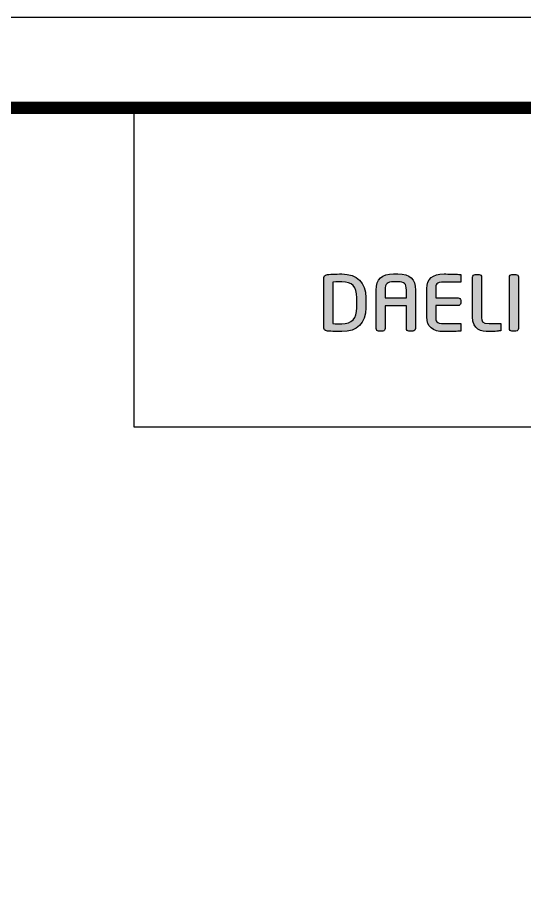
# Model space of a CAD drawing. Extents: x 16296660632 to 16296679194, y -37409619871 to -37409617011.
# Drawn here: x 16296679022.6 to 16296679105.5, y -37409617154.4 to -37409617010.8 of the extents above; entities that cross this region are included whole.
import ezdxf

# ---------------------------------------------------------------- set-up
doc = ezdxf.new("R2010")
doc.units = 0
doc.header["$LTSCALE"] = 10
doc.header["$MEASUREMENT"] = 0
doc.layers.get('0').update_dxf_attribs({"linetype": 'CONTINUOUS'})
doc.layers.add('레이어 1', color=7, linetype='CONTINUOUS')

msp = doc.modelspace()

# ---------------------------------------------------------------- hatches: boundary and pattern name
at = {"layer": '레이어 1'}
h = msp.add_hatch(color=5, dxfattribs=at)
h.dxf.hatch_style = 2
edge = h.paths.add_edge_path()
edge.add_spline(control_points=[(16296679078.047649, -37409617058.273369), (16296679078.047649, -37409617060.04216), (16296679077.24065, -37409617060.902718), (16296679075.57966, -37409617060.902718), (16296679075.57966, -37409617060.902718), (16296679074.44327, -37409617060.881683), (16296679074.1471, -37409617060.876534), (16296679074.1471, -37409617060.876534), (16296679074.1471, -37409617054.094543), (16296679074.1471, -37409617054.094543), (16296679074.735701, -37409617054.036102), (16296679075.572161, -37409617054.026283), (16296679075.580469, -37409617054.026283), (16296679077.286489, -37409617054.026283), (16296679078.047649, -37409617054.836777), (16296679078.047649, -37409617056.65329), (16296679078.047649, -37409617056.65329), (16296679078.047649, -37409617058.273369), (16296679078.047649, -37409617058.273369)], knot_values=[0, 0, 0, 0, 1, 1, 1, 2, 2, 2, 3, 3, 3, 4, 4, 4, 5, 5, 5, 6, 6, 6, 6], degree=3, periodic=0)
edge = h.paths.add_edge_path()
edge.add_spline(control_points=[(16296679075.57966, -37409617052.752281), (16296679074.65761, -37409617052.752281), (16296679073.46147, -37409617052.808884), (16296679073.06922, -37409617052.872009), (16296679072.823919, -37409617052.913177), (16296679072.666639, -37409617053.096497), (16296679072.666639, -37409617053.338783), (16296679072.666639, -37409617053.338783), (16296679072.666639, -37409617061.589256), (16296679072.666639, -37409617061.589256), (16296679072.666639, -37409617061.843231), (16296679072.825411, -37409617062.021896), (16296679073.081141, -37409617062.057426), (16296679073.452129, -37409617062.119164), (16296679074.644381, -37409617062.175293), (16296679075.57966, -37409617062.175293), (16296679078.15428, -37409617062.175293), (16296679079.514561, -37409617060.825539), (16296679079.514561, -37409617058.273369), (16296679079.514561, -37409617058.273369), (16296679079.514561, -37409617056.65329), (16296679079.514561, -37409617056.65329), (16296679079.514561, -37409617054.10112), (16296679078.15428, -37409617052.752281), (16296679075.57966, -37409617052.752281)], knot_values=[0, 0, 0, 0, 1, 1, 1, 2, 2, 2, 3, 3, 3, 4, 4, 4, 5, 5, 5, 6, 6, 6, 7, 7, 7, 8, 8, 8, 8], degree=3, periodic=0)
h = msp.add_hatch(color=5, dxfattribs=at)
h.dxf.hatch_style = 2
edge = h.paths.add_edge_path()
edge.add_spline(control_points=[(16296679086.154591, -37409617056.64344), (16296679086.154591, -37409617056.64344), (16296679082.682911, -37409617056.64344), (16296679082.682911, -37409617056.64344), (16296679082.682911, -37409617056.514397), (16296679082.682911, -37409617055.405479), (16296679082.682911, -37409617055.405479), (16296679082.682911, -37409617054.24794), (16296679083.02701, -37409617054.051529), (16296679084.05934, -37409617054.051529), (16296679084.05934, -37409617054.051529), (16296679084.779209, -37409617054.051529), (16296679084.779209, -37409617054.051529), (16296679085.810949, -37409617054.051529), (16296679086.154591, -37409617054.24794), (16296679086.154591, -37409617055.405479), (16296679086.154591, -37409617055.405479), (16296679086.154591, -37409617056.514397), (16296679086.154591, -37409617056.64344)], knot_values=[0, 0, 0, 0, 1, 1, 1, 2, 2, 2, 3, 3, 3, 4, 4, 4, 5, 5, 5, 6, 6, 6, 6], degree=3, periodic=0)
edge = h.paths.add_edge_path()
edge.add_spline(control_points=[(16296679084.779209, -37409617052.752281), (16296679084.779209, -37409617052.752281), (16296679084.05934, -37409617052.752281), (16296679084.05934, -37409617052.752281), (16296679082.092699, -37409617052.752281), (16296679081.215879, -37409617053.570297), (16296679081.215879, -37409617055.405479), (16296679081.215879, -37409617055.405479), (16296679081.215879, -37409617061.683769), (16296679081.215879, -37409617061.683769), (16296679081.215879, -37409617061.90451), (16296679081.39525, -37409617062.091568), (16296679081.606979, -37409617062.091568), (16296679081.606979, -37409617062.091568), (16296679082.293791, -37409617062.091568), (16296679082.293791, -37409617062.091568), (16296679082.53723, -37409617062.091568), (16296679082.682911, -37409617061.884857), (16296679082.682911, -37409617061.683769), (16296679082.682911, -37409617061.683769), (16296679082.682911, -37409617058.075989), (16296679082.682911, -37409617057.935219), (16296679082.682911, -37409617057.935219), (16296679086.154591, -37409617057.935219), (16296679086.154591, -37409617057.935219), (16296679086.154591, -37409617058.075989), (16296679086.154591, -37409617061.683769), (16296679086.154591, -37409617061.683769), (16296679086.154591, -37409617061.908707), (16296679086.331949, -37409617062.091568), (16296679086.55048, -37409617062.091568), (16296679086.55048, -37409617062.091568), (16296679087.228861, -37409617062.091568), (16296679087.228861, -37409617062.091568), (16296679087.46669, -37409617062.091568), (16296679087.62674, -37409617061.880638), (16296679087.62674, -37409617061.683769), (16296679087.62674, -37409617061.683769), (16296679087.62674, -37409617055.405479), (16296679087.62674, -37409617055.405479), (16296679087.62674, -37409617053.570297), (16296679086.748199, -37409617052.752281), (16296679084.779209, -37409617052.752281)], knot_values=[0, 0, 0, 0, 1, 1, 1, 2, 2, 2, 3, 3, 3, 4, 4, 4, 5, 5, 5, 6, 6, 6, 7, 7, 7, 8, 8, 8, 9, 9, 9, 10, 10, 10, 11, 11, 11, 12, 12, 12, 13, 13, 13, 14, 14, 14, 14], degree=3, periodic=0)
h = msp.add_hatch(color=5, dxfattribs=at)
h.dxf.hatch_style = 2
edge = h.paths.add_edge_path()
edge.add_spline(control_points=[(16296679089.49247, -37409617055.151543), (16296679089.49247, -37409617055.151543), (16296679089.49247, -37409617059.773262), (16296679089.49247, -37409617059.773262), (16296679089.49247, -37409617061.390038), (16296679090.415939, -37409617062.175293), (16296679092.316151, -37409617062.175293), (16296679093.15494, -37409617062.175293), (16296679094.296579, -37409617062.159882), (16296679094.753059, -37409617062.117287), (16296679094.7465, -37409617062.117287), (16296679094.97439, -37409617062.095306), (16296679094.97439, -37409617062.095306), (16296679094.97439, -37409617062.095306), (16296679095.040331, -37409617062.088783), (16296679095.040331, -37409617062.088783), (16296679095.040331, -37409617062.088783), (16296679095.040331, -37409617060.852203), (16296679095.040331, -37409617060.852203), (16296679095.040331, -37409617060.852203), (16296679092.32658, -37409617060.852203), (16296679092.32658, -37409617060.852203), (16296679090.96698, -37409617060.852203), (16296679090.96698, -37409617060.468697), (16296679090.96698, -37409617059.773262), (16296679090.96698, -37409617059.773262), (16296679090.96698, -37409617058.060547), (16296679090.96698, -37409617057.926788), (16296679091.106701, -37409617057.926788), (16296679094.61484, -37409617057.926788), (16296679094.61484, -37409617057.926788), (16296679094.84461, -37409617057.926788), (16296679095.03178, -37409617057.744408), (16296679095.03178, -37409617057.519913), (16296679095.03178, -37409617057.519913), (16296679095.03178, -37409617057.061569), (16296679095.03178, -37409617057.061569), (16296679095.03178, -37409617056.835693), (16296679094.84461, -37409617056.652817), (16296679094.61484, -37409617056.652817), (16296679094.61484, -37409617056.652817), (16296679091.106701, -37409617056.652817), (16296679090.96698, -37409617056.652817), (16296679090.96698, -37409617056.519997), (16296679090.96698, -37409617055.151543), (16296679090.96698, -37409617055.151543), (16296679090.96698, -37409617054.457001), (16296679090.96698, -37409617054.074448), (16296679092.32658, -37409617054.074448), (16296679092.32658, -37409617054.074448), (16296679095.03928, -37409617054.085213), (16296679095.03928, -37409617054.085213), (16296679095.03928, -37409617054.085213), (16296679095.03928, -37409617052.856087), (16296679095.03928, -37409617052.856087), (16296679095.03928, -37409617052.856087), (16296679094.75153, -37409617052.825241), (16296679094.75153, -37409617052.825241), (16296679094.217779, -37409617052.777077), (16296679092.99408, -37409617052.752281), (16296679092.316151, -37409617052.752281), (16296679090.415939, -37409617052.752281), (16296679089.49247, -37409617053.536598), (16296679089.49247, -37409617055.151543)], knot_values=[0, 0, 0, 0, 1, 1, 1, 2, 2, 2, 3, 3, 3, 4, 4, 4, 5, 5, 5, 6, 6, 6, 7, 7, 7, 8, 8, 8, 9, 9, 9, 10, 10, 10, 11, 11, 11, 12, 12, 12, 13, 13, 13, 14, 14, 14, 15, 15, 15, 16, 16, 16, 17, 17, 17, 18, 18, 18, 19, 19, 19, 20, 20, 20, 21, 21, 21, 21], degree=3, periodic=0)
h = msp.add_hatch(color=5, dxfattribs=at)
h.dxf.hatch_style = 2
edge = h.paths.add_edge_path()
edge.add_spline(control_points=[(16296679097.396299, -37409617052.836021), (16296679097.16925, -37409617052.836021), (16296679096.976801, -37409617053.02356), (16296679096.976801, -37409617053.246162), (16296679096.976801, -37409617053.246162), (16296679096.976801, -37409617059.773262), (16296679096.976801, -37409617059.773262), (16296679096.976801, -37409617061.90168), (16296679098.429449, -37409617062.175293), (16296679099.694071, -37409617062.175293), (16296679100.621969, -37409617062.175293), (16296679100.860029, -37409617062.135986), (16296679101.134781, -37409617062.090157), (16296679101.134781, -37409617062.090157), (16296679101.294979, -37409617062.064934), (16296679101.294979, -37409617062.064934), (16296679101.292629, -37409617062.065857), (16296679101.507071, -37409617062.039207), (16296679101.507071, -37409617062.039207), (16296679101.507071, -37409617062.039207), (16296679101.57069, -37409617062.030777), (16296679101.57069, -37409617062.030777), (16296679101.57069, -37409617062.030777), (16296679101.57069, -37409617060.852203), (16296679101.57069, -37409617060.852203), (16296679101.57069, -37409617060.852203), (16296679099.708099, -37409617060.852203), (16296679099.708099, -37409617060.852203), (16296679098.448139, -37409617060.852203), (16296679098.448139, -37409617060.376556), (16296679098.448139, -37409617059.914963), (16296679098.448139, -37409617059.914963), (16296679098.448139, -37409617053.246162), (16296679098.448139, -37409617053.246162), (16296679098.448139, -37409617053.02356), (16296679098.25732, -37409617052.836021), (16296679098.03096, -37409617052.836021), (16296679098.03096, -37409617052.836021), (16296679097.396299, -37409617052.836021), (16296679097.396299, -37409617052.836021)], knot_values=[0, 0, 0, 0, 1, 1, 1, 2, 2, 2, 3, 3, 3, 4, 4, 4, 5, 5, 5, 6, 6, 6, 7, 7, 7, 8, 8, 8, 9, 9, 9, 10, 10, 10, 11, 11, 11, 12, 12, 12, 13, 13, 13, 13], degree=3, periodic=0)
h = msp.add_hatch(color=5, dxfattribs=at)
h.dxf.hatch_style = 2
edge = h.paths.add_edge_path()
edge.add_spline(control_points=[(16296679103.39163, -37409617052.836021), (16296679103.146549, -37409617052.836021), (16296679103.00017, -37409617053.038513), (16296679103.00017, -37409617053.234009), (16296679103.00017, -37409617053.234009), (16296679103.00017, -37409617061.683769), (16296679103.00017, -37409617061.683769), (16296679103.00017, -37409617061.908707), (16296679103.176041, -37409617062.091568), (16296679103.39163, -37409617062.091568), (16296679103.39163, -37409617062.091568), (16296679104.07725, -37409617062.091568), (16296679104.07725, -37409617062.091568), (16296679104.3228, -37409617062.091568), (16296679104.469419, -37409617061.884857), (16296679104.469419, -37409617061.683769), (16296679104.469419, -37409617061.683769), (16296679104.469419, -37409617053.234009), (16296679104.469419, -37409617053.234009), (16296679104.469419, -37409617053.010918), (16296679104.29756, -37409617052.836021), (16296679104.07725, -37409617052.836021), (16296679104.07725, -37409617052.836021), (16296679103.39163, -37409617052.836021), (16296679103.39163, -37409617052.836021)], knot_values=[0, 0, 0, 0, 1, 1, 1, 2, 2, 2, 3, 3, 3, 4, 4, 4, 5, 5, 5, 6, 6, 6, 7, 7, 7, 8, 8, 8, 8], degree=3, periodic=0)

# ---------------------------------------------------------------- linework, layer by layer
at = {"color": 5, "ltscale": 0.5}
msp.add_line((16296679041.65653, -37409617077.829491), (16296679041.65653, -37409617025.579842), dxfattribs=at)
at = {"color": 5, "ltscale": 40}
msp.add_line((16296679180.380671, -37409617077.829491), (16296679041.65653, -37409617077.829491), dxfattribs=at)
at = {"ltscale": 0.5}
msp.add_lwpolyline([(16296678326.422911, -37409617646.81292), (16296679194.422911, -37409617646.81292), (16296679194.422911, -37409617010.81292), (16296678326.422911, -37409617010.81292)], close=True, dxfattribs=at)
at = {"color": 5, "linetype": 'ByBlock', "lineweight": 200, "const_width": 2}
msp.add_lwpolyline([(16296678340.380501, -37409617619.579964), (16296679180.380501, -37409617619.579964), (16296679180.380501, -37409617025.579964), (16296678340.380501, -37409617025.579964)], close=True, dxfattribs=at)
at = {"layer": '레이어 1', "color": 5}
for points, knots in [([(16296679075.57966, -37409617052.752296), (16296679074.65761, -37409617052.752296), (16296679073.46147, -37409617052.808891), (16296679073.06922, -37409617052.872017), (16296679072.823919, -37409617052.913193), (16296679072.666639, -37409617053.096519), (16296679072.666639, -37409617053.338783), (16296679072.666639, -37409617053.338783), (16296679072.666639, -37409617061.589279), (16296679072.666639, -37409617061.589279), (16296679072.666639, -37409617061.843246), (16296679072.825411, -37409617062.021919), (16296679073.081141, -37409617062.057449), (16296679073.452129, -37409617062.119171), (16296679074.644381, -37409617062.175308), (16296679075.57966, -37409617062.175308), (16296679078.15428, -37409617062.175308), (16296679079.514561, -37409617060.825569), (16296679079.514561, -37409617058.273376), (16296679079.514561, -37409617058.273376), (16296679079.514561, -37409617056.653297), (16296679079.514561, -37409617056.653297), (16296679079.514561, -37409617054.101143), (16296679078.15428, -37409617052.752296), (16296679075.57966, -37409617052.752296)], [0, 0, 0, 0, 1, 1, 1, 2, 2, 2, 3, 3, 3, 4, 4, 4, 5, 5, 5, 6, 6, 6, 7, 7, 7, 8, 8, 8, 8]), ([(16296679084.779209, -37409617052.752296), (16296679084.779209, -37409617052.752296), (16296679084.05934, -37409617052.752296), (16296679084.05934, -37409617052.752296), (16296679082.092699, -37409617052.752296), (16296679081.215879, -37409617053.570297), (16296679081.215879, -37409617055.405502), (16296679081.215879, -37409617055.405502), (16296679081.215879, -37409617061.683777), (16296679081.215879, -37409617061.683777), (16296679081.215879, -37409617061.904541), (16296679081.39525, -37409617062.091583), (16296679081.606979, -37409617062.091583), (16296679081.606979, -37409617062.091583), (16296679082.293791, -37409617062.091583), (16296679082.293791, -37409617062.091583), (16296679082.53723, -37409617062.091583), (16296679082.682911, -37409617061.884872), (16296679082.682911, -37409617061.683777), (16296679082.682911, -37409617061.683777), (16296679082.682911, -37409617058.075996), (16296679082.682911, -37409617057.935226), (16296679082.682911, -37409617057.935226), (16296679086.154591, -37409617057.935226), (16296679086.154591, -37409617057.935226), (16296679086.154591, -37409617058.075996), (16296679086.154591, -37409617061.683777), (16296679086.154591, -37409617061.683777), (16296679086.154591, -37409617061.908707), (16296679086.331949, -37409617062.091583), (16296679086.55048, -37409617062.091583), (16296679086.55048, -37409617062.091583), (16296679087.228861, -37409617062.091583), (16296679087.228861, -37409617062.091583), (16296679087.46669, -37409617062.091583), (16296679087.62674, -37409617061.880653), (16296679087.62674, -37409617061.683777), (16296679087.62674, -37409617061.683777), (16296679087.62674, -37409617055.405502), (16296679087.62674, -37409617055.405502), (16296679087.62674, -37409617053.570297), (16296679086.748199, -37409617052.752296), (16296679084.779209, -37409617052.752296)], [0, 0, 0, 0, 1, 1, 1, 2, 2, 2, 3, 3, 3, 4, 4, 4, 5, 5, 5, 6, 6, 6, 7, 7, 7, 8, 8, 8, 9, 9, 9, 10, 10, 10, 11, 11, 11, 12, 12, 12, 13, 13, 13, 14, 14, 14, 14]), ([(16296679089.49247, -37409617055.151558), (16296679089.49247, -37409617055.151558), (16296679089.49247, -37409617059.77327), (16296679089.49247, -37409617059.77327), (16296679089.49247, -37409617061.390053), (16296679090.415939, -37409617062.175308), (16296679092.316151, -37409617062.175308), (16296679093.15494, -37409617062.175308), (16296679094.296579, -37409617062.159897), (16296679094.753059, -37409617062.11731), (16296679094.7465, -37409617062.11731), (16296679094.97439, -37409617062.095322), (16296679094.97439, -37409617062.095322), (16296679094.97439, -37409617062.095322), (16296679095.040331, -37409617062.088791), (16296679095.040331, -37409617062.088791), (16296679095.040331, -37409617062.088791), (16296679095.040331, -37409617060.852203), (16296679095.040331, -37409617060.852203), (16296679095.040331, -37409617060.852203), (16296679092.32658, -37409617060.852203), (16296679092.32658, -37409617060.852203), (16296679090.96698, -37409617060.852203), (16296679090.96698, -37409617060.468712), (16296679090.96698, -37409617059.77327), (16296679090.96698, -37409617059.77327), (16296679090.96698, -37409617058.06057), (16296679090.96698, -37409617057.926804), (16296679091.106701, -37409617057.926804), (16296679094.61484, -37409617057.926804), (16296679094.61484, -37409617057.926804), (16296679094.84461, -37409617057.926804), (16296679095.03178, -37409617057.744423), (16296679095.03178, -37409617057.519943), (16296679095.03178, -37409617057.519943), (16296679095.03178, -37409617057.061577), (16296679095.03178, -37409617057.061577), (16296679095.03178, -37409617056.835716), (16296679094.84461, -37409617056.652832), (16296679094.61484, -37409617056.652832), (16296679094.61484, -37409617056.652832), (16296679091.106701, -37409617056.652832), (16296679090.96698, -37409617056.652832), (16296679090.96698, -37409617056.520012), (16296679090.96698, -37409617055.151558), (16296679090.96698, -37409617055.151558), (16296679090.96698, -37409617054.457031), (16296679090.96698, -37409617054.074463), (16296679092.32658, -37409617054.074463), (16296679092.32658, -37409617054.074463), (16296679095.03928, -37409617054.08522), (16296679095.03928, -37409617054.08522), (16296679095.03928, -37409617054.08522), (16296679095.03928, -37409617052.856117), (16296679095.03928, -37409617052.856117), (16296679095.03928, -37409617052.856117), (16296679094.75153, -37409617052.825256), (16296679094.75153, -37409617052.825256), (16296679094.217779, -37409617052.777077), (16296679092.99408, -37409617052.752296), (16296679092.316151, -37409617052.752296), (16296679090.415939, -37409617052.752296), (16296679089.49247, -37409617053.536613), (16296679089.49247, -37409617055.151558)], [0, 0, 0, 0, 1, 1, 1, 2, 2, 2, 3, 3, 3, 4, 4, 4, 5, 5, 5, 6, 6, 6, 7, 7, 7, 8, 8, 8, 9, 9, 9, 10, 10, 10, 11, 11, 11, 12, 12, 12, 13, 13, 13, 14, 14, 14, 15, 15, 15, 16, 16, 16, 17, 17, 17, 18, 18, 18, 19, 19, 19, 20, 20, 20, 21, 21, 21, 21]), ([(16296679097.396299, -37409617052.836037), (16296679097.16925, -37409617052.836037), (16296679096.976801, -37409617053.023582), (16296679096.976801, -37409617053.24617), (16296679096.976801, -37409617053.24617), (16296679096.976801, -37409617059.77327), (16296679096.976801, -37409617059.77327), (16296679096.976801, -37409617061.901703), (16296679098.429449, -37409617062.175308), (16296679099.694071, -37409617062.175308), (16296679100.621969, -37409617062.175308), (16296679100.860029, -37409617062.136002), (16296679101.134781, -37409617062.090172), (16296679101.134781, -37409617062.090172), (16296679101.294979, -37409617062.064941), (16296679101.294979, -37409617062.064941), (16296679101.292629, -37409617062.06588), (16296679101.507071, -37409617062.039223), (16296679101.507071, -37409617062.039223), (16296679101.507071, -37409617062.039223), (16296679101.57069, -37409617062.030792), (16296679101.57069, -37409617062.030792), (16296679101.57069, -37409617062.030792), (16296679101.57069, -37409617060.852203), (16296679101.57069, -37409617060.852203), (16296679101.57069, -37409617060.852203), (16296679099.708099, -37409617060.852203), (16296679099.708099, -37409617060.852203), (16296679098.448139, -37409617060.852203), (16296679098.448139, -37409617060.376579), (16296679098.448139, -37409617059.914978), (16296679098.448139, -37409617059.914978), (16296679098.448139, -37409617053.24617), (16296679098.448139, -37409617053.24617), (16296679098.448139, -37409617053.023582), (16296679098.25732, -37409617052.836037), (16296679098.03096, -37409617052.836037), (16296679098.03096, -37409617052.836037), (16296679097.396299, -37409617052.836037), (16296679097.396299, -37409617052.836037)], [0, 0, 0, 0, 1, 1, 1, 2, 2, 2, 3, 3, 3, 4, 4, 4, 5, 5, 5, 6, 6, 6, 7, 7, 7, 8, 8, 8, 9, 9, 9, 10, 10, 10, 11, 11, 11, 12, 12, 12, 13, 13, 13, 13]), ([(16296679103.39163, -37409617052.836037), (16296679103.146549, -37409617052.836037), (16296679103.00017, -37409617053.038528), (16296679103.00017, -37409617053.234032), (16296679103.00017, -37409617053.234032), (16296679103.00017, -37409617061.683777), (16296679103.00017, -37409617061.683777), (16296679103.00017, -37409617061.908707), (16296679103.176041, -37409617062.091583), (16296679103.39163, -37409617062.091583), (16296679103.39163, -37409617062.091583), (16296679104.07725, -37409617062.091583), (16296679104.07725, -37409617062.091583), (16296679104.3228, -37409617062.091583), (16296679104.469419, -37409617061.884872), (16296679104.469419, -37409617061.683777), (16296679104.469419, -37409617061.683777), (16296679104.469419, -37409617053.234032), (16296679104.469419, -37409617053.234032), (16296679104.469419, -37409617053.010933), (16296679104.29756, -37409617052.836037), (16296679104.07725, -37409617052.836037), (16296679104.07725, -37409617052.836037), (16296679103.39163, -37409617052.836037), (16296679103.39163, -37409617052.836037)], [0, 0, 0, 0, 1, 1, 1, 2, 2, 2, 3, 3, 3, 4, 4, 4, 5, 5, 5, 6, 6, 6, 7, 7, 7, 8, 8, 8, 8]), ([(16296679078.047649, -37409617058.273376), (16296679078.047649, -37409617060.042183), (16296679077.24065, -37409617060.902733), (16296679075.57966, -37409617060.902733), (16296679075.57966, -37409617060.902733), (16296679074.44327, -37409617060.881691), (16296679074.1471, -37409617060.876541), (16296679074.1471, -37409617060.876541), (16296679074.1471, -37409617054.094559), (16296679074.1471, -37409617054.094559), (16296679074.735701, -37409617054.036118), (16296679075.572161, -37409617054.026299), (16296679075.580469, -37409617054.026299), (16296679077.286489, -37409617054.026299), (16296679078.047649, -37409617054.836777), (16296679078.047649, -37409617056.653297), (16296679078.047649, -37409617056.653297), (16296679078.047649, -37409617058.273376), (16296679078.047649, -37409617058.273376)], [0, 0, 0, 0, 1, 1, 1, 2, 2, 2, 3, 3, 3, 4, 4, 4, 5, 5, 5, 6, 6, 6, 6]), ([(16296679086.154591, -37409617056.643448), (16296679086.154591, -37409617056.643448), (16296679082.682911, -37409617056.643448), (16296679082.682911, -37409617056.643448), (16296679082.682911, -37409617056.514412), (16296679082.682911, -37409617055.405502), (16296679082.682911, -37409617055.405502), (16296679082.682911, -37409617054.247963), (16296679083.02701, -37409617054.051537), (16296679084.05934, -37409617054.051537), (16296679084.05934, -37409617054.051537), (16296679084.779209, -37409617054.051537), (16296679084.779209, -37409617054.051537), (16296679085.810949, -37409617054.051537), (16296679086.154591, -37409617054.247963), (16296679086.154591, -37409617055.405502), (16296679086.154591, -37409617055.405502), (16296679086.154591, -37409617056.514412), (16296679086.154591, -37409617056.643448)], [0, 0, 0, 0, 1, 1, 1, 2, 2, 2, 3, 3, 3, 4, 4, 4, 5, 5, 5, 6, 6, 6, 6])]:
    msp.add_open_spline(points, degree=3, knots=knots, dxfattribs=at)

doc.saveas('drawing.dxf')
